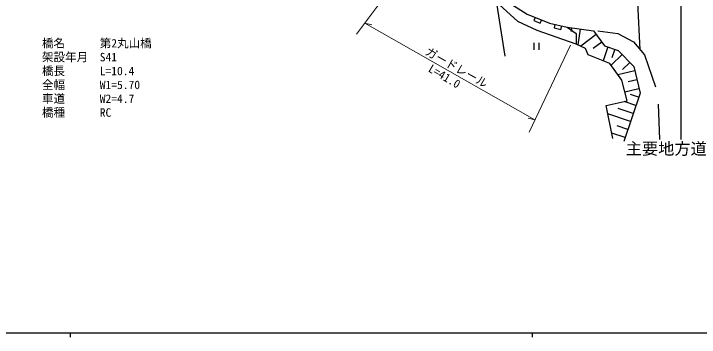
# Model space of a CAD drawing. Units: millimetres, scale not verified. Extents: x 40000 to 680000, y 20000 to 380000.
# Drawn here: x 155822 to 304115, y 204000 to 274055 of the extents above; entities that cross this region are included whole.
import ezdxf
from ezdxf.enums import TextEntityAlignment as Align

# ---------------------------------------------------------------- set-up
doc = ezdxf.new("R2010")
doc.units = ezdxf.units.MM
doc.header["$LTSCALE"] = 1000
for name, color, linetype, lineweight in [('M-BGD', 7, 'Continuous', 25), ('M-BMK-OTRS', 5, 'Continuous', 25), ('M-STR-HTXT', 7, 'Continuous', 13), ('M-TTL-BAND', 7, 'Continuous', 25)]:
    doc.layers.add(name, color=color, linetype=linetype, lineweight=lineweight)
doc.layers.add('M-BMK-HTXT', color=7, linetype='Continuous')
doc.styles.add('ＭＳ ゴシック', font='')
doc.styles.get('ＭＳ ゴシック').set_extended_font_data('MS Gothic')

msp = doc.modelspace()

# ---------------------------------------------------------------- linework, layer by layer
at = {"layer": 'M-BGD'}
for p, q in [((264852, 272398), (260021, 276765)), ((260264, 276318), (262047, 264872)), ((261977, 277126), (266897, 273958)), ((266897, 273958), (271703, 271972)), ((268607, 273251), (268320, 272558)), ((269047, 270450), (264852, 272398)), ((268320, 272558), (269706, 271985)), ((269706, 271985), (269993, 272678)), ((271703, 271972), (275533, 271134)), ((272885, 271713), (272725, 270981)), ((274190, 270660), (274350, 271393)), ((277477, 267471), (269047, 270450)), ((272725, 270981), (274190, 270660)), ((275533, 271134), (277478, 269798)), ((275533, 271134), (281200, 270324)), ((276477, 270999), (276366, 270221)), ((278367, 270729), (277874, 267283)), ((281200, 270324), (283610, 267119)), ((282191, 270367), (286483, 269793)), ((277478, 269798), (277477, 267471)), ((281803, 269523), (278457, 267008)), ((286483, 269793), (289868, 267932)), ((268315, 267760), (268314, 266260)), ((269454, 266259), (269455, 267759)), ((279519, 266506), (277477, 267471)), ((283007, 267920), (281134, 266512)), ((283610, 267119), (286570, 266110)), ((289868, 267932), (292251, 265118)), ((280043, 265171), (279519, 266506)), ((284350, 266866), (283330, 263874)), ((285830, 266362), (285201, 264515)), ((286570, 266110), (289956, 262660)), ((284763, 263309), (280043, 265171)), ((287416, 265248), (285041, 262917)), ((292251, 265118), (294632, 258250)), ((287337, 259683), (284763, 263309)), ((289109, 263523), (287519, 261961)), ((289956, 262660), (291293, 256821)), ((290179, 261687), (286511, 260847)), ((288527, 255200), (287337, 259683)), ((290625, 259740), (288756, 259312)), ((291293, 256821), (287760, 246379)), ((291070, 257794), (288024, 257096)), ((290999, 255950), (289238, 256546)), ((283996, 254201), (288527, 255200)), ((285424, 247047), (283996, 254201)), ((290410, 254210), (287895, 255061)), ((295250, 254435), (295485, 246852)), ((289232, 250730), (284360, 252378)), ((289821, 252470), (286584, 253565)), ((288643, 248989), (286322, 249775)), ((288054, 247249), (285190, 248218))]:
    msp.add_line(p, q, dxfattribs=at)
at = {"layer": 'M-BMK-OTRS'}
for p, q in [((300132, 293607), (300111, 246806)), ((290748, 276496), (291240, 266205))]:
    msp.add_line(p, q, dxfattribs=at)
at = {"layer": 'M-STR-HTXT'}
for p, q in [((229980, 269592), (246697, 292013)), ((231768, 271990), (233282, 271623)), ((231768, 271990), (268578, 251077)), ((267307, 248407), (276272, 267246)), ((268578, 251077), (267066, 251451))]:
    msp.add_line(p, q, dxfattribs=at)
at = {"layer": 'M-TTL-BAND'}
for p, q in [((40000, 205000), (579000, 205000)), ((168000, 205000), (168000, 204000)), ((268000, 205000), (268000, 204000))]:
    msp.add_line(p, q, dxfattribs=at)

# ---------------------------------------------------------------- texts
at = {"layer": 'M-BMK-HTXT', "style": 'ＭＳ ゴシック'}
msp.add_text('主要地方道\u3000光柳井線', height=2566, rotation=359.975, dxfattribs=at).set_placement((288222, 242785), align=Align.BOTTOM_LEFT)
at = {"layer": 'M-STR-HTXT', "style": 'ＭＳ ゴシック'}
for s, p in [('橋名\u3000\u3000\u3000第2丸山橋', (161932, 266190)), ('架設年月\u3000S41', (161932, 263190)), ('橋長\u3000\u3000\u3000L=10.4', (161932, 260190)), ('全幅\u3000\u3000\u3000W1=5.70', (161932, 257190)), ('車道\u3000\u3000\u3000W2=4.7', (161932, 254190)), ('橋種\u3000\u3000\u3000RC', (161932, 251190))]:
    msp.add_text(s, height=1833, dxfattribs=at).set_placement(p, align=Align.BOTTOM_LEFT)
for s, rotation, p in [('ガードレール', 330.575, (244378, 264809)), ('L=41.0', 329.275, (245040, 261162))]:
    msp.add_text(s, height=1833, rotation=rotation, dxfattribs=at).set_placement(p, align=Align.BOTTOM_LEFT)

doc.saveas('drawing.dxf')
